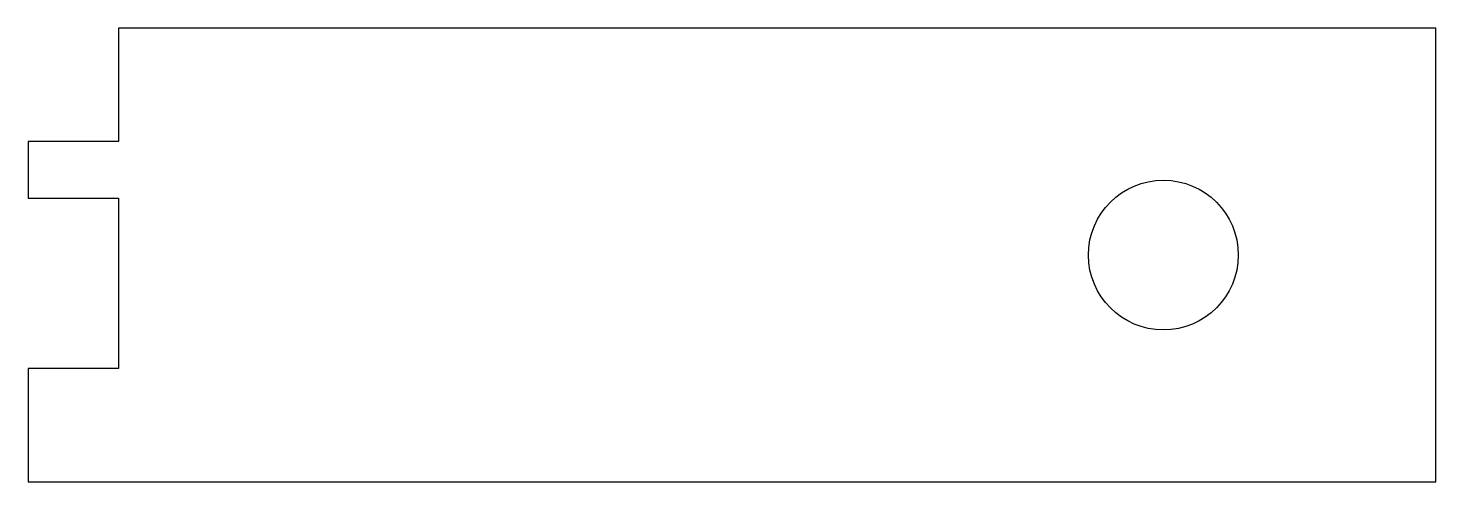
# Model space of a CAD drawing. Header units: millimetres. Extents: x -1.58 to 1.52, y -0.5 to 0.5.
import ezdxf

# ---------------------------------------------------------------- set-up
doc = ezdxf.new("R2010")
doc.units = ezdxf.units.MM

msp = doc.modelspace()

# ---------------------------------------------------------------- linework, layer by layer
for p, q in [((1.5157, 0.5048), (-1.3853, 0.5048)), ((-1.3853, 0.5048), (-1.3853, 0.2548)), ((1.5157, -0.4952), (1.5157, 0.5048)), ((-1.3853, 0.2548), (-1.5843, 0.2548)), ((-1.5843, 0.2548), (-1.5843, 0.1298)), ((-1.5843, 0.1298), (-1.3853, 0.1298)), ((-1.3853, 0.1298), (-1.3853, -0.2452)), ((-1.5843, -0.2452), (-1.5843, -0.4952)), ((-1.3853, -0.2452), (-1.5843, -0.2452)), ((-1.5843, -0.4952), (1.5157, -0.4952))]:
    msp.add_line(p, q)
msp.add_circle((0.9157, 0.0048), 0.165)

doc.saveas('drawing.dxf')
